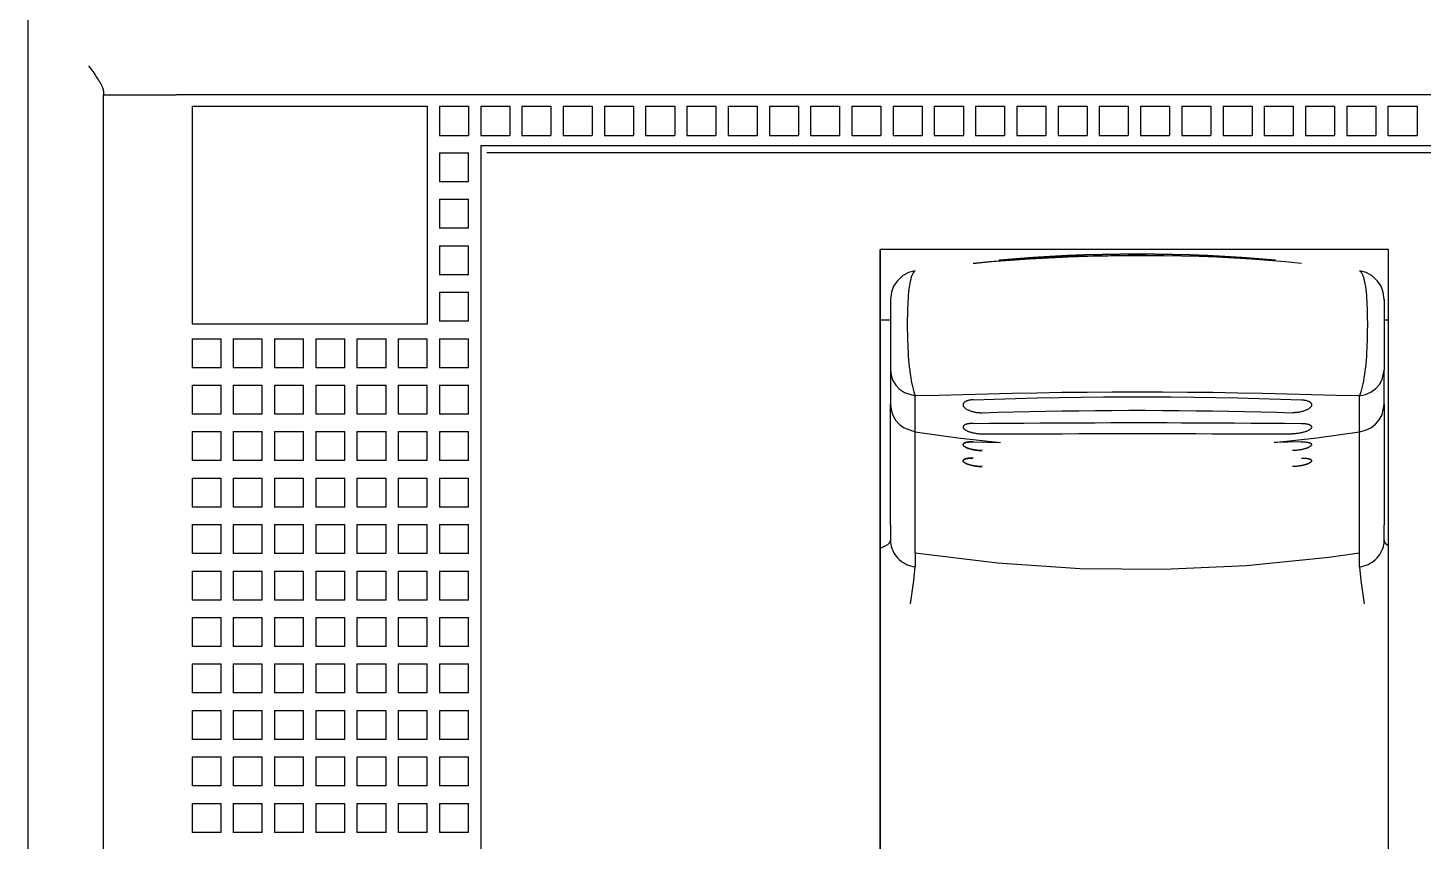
# Model space of a CAD drawing. Header units: metres. Extents: x -364 to 984, y 2601 to 8084.
# Drawn here: x 160.94 to 208.98, y 2655.94 to 2683.94 of the extents above; entities that cross this region are included whole.
import ezdxf

# ---------------------------------------------------------------- set-up
doc = ezdxf.new("R2010")
doc.units = ezdxf.units.M

# ---------------------------------------------------------------- blocks, each defined once
blk = doc.blocks.new('ABB-IN_XT1_3')
for p, q in [((0.000061, 112.800041), (0.000015, 17.200035)), ((2.600021, 36.00003), (2.600036, 81.000023)), ((2.600036, 81.13401), (2.600036, 81.000023)), ((2.600036, 81.000023), (5.100036, 81.000023)), ((71.100036, 80.999992), (5.100036, 81.000023)), ((5.65004, 80.600029), (5.65004, 79.600029)), ((5.65004, 80.600029), (6.65004, 80.600029)), ((6.65004, 80.600029), (7.070038, 80.600029)), ((7.070038, 80.600029), (8.070038, 80.600029)), ((8.070038, 80.600029), (8.490036, 80.600029)), ((8.490036, 80.600029), (9.490036, 80.600029)), ((9.490036, 80.600029), (9.910034, 80.600029)), ((9.910034, 80.600029), (10.910034, 80.600029)), ((10.910034, 80.600029), (11.330047, 80.600029)), ((11.330047, 80.600029), (12.330047, 80.600029)), ((12.330047, 80.600029), (12.750046, 80.600029)), ((12.750046, 80.600029), (13.750046, 80.600029)), ((13.750046, 80.600029), (13.75003, 73.100029)), ((14.170044, 80.600029), (14.170044, 79.600029)), ((14.170044, 80.600029), (15.170044, 80.600029)), ((15.170044, 80.600029), (15.170044, 79.600029)), ((15.590042, 80.600029), (15.590042, 79.600029)), ((15.590042, 80.600029), (16.590042, 80.600029)), ((16.590042, 80.600029), (16.590042, 79.600029)), ((17.01004, 80.600029), (17.01004, 79.600029)), ((17.01004, 80.600029), (18.01004, 80.600029)), ((18.01004, 80.600029), (18.01004, 79.600029)), ((18.430038, 80.600029), (18.430038, 79.600029)), ((18.430038, 80.600029), (19.430038, 80.600029)), ((19.430038, 80.600029), (19.430038, 79.600029)), ((19.850036, 80.600029), (19.850036, 79.600029)), ((19.850036, 80.600029), (20.850036, 80.600029)), ((20.850036, 80.600029), (20.850036, 79.600029)), ((21.270035, 80.600029), (21.270035, 79.600029)), ((21.270035, 80.600029), (22.270035, 80.600029)), ((22.270035, 80.600029), (22.270035, 79.600029)), ((22.690033, 80.600029), (22.690033, 79.600029)), ((22.690033, 80.600029), (23.690033, 80.600029)), ((23.690033, 80.600029), (23.690033, 79.600029)), ((24.110046, 80.600029), (24.110046, 79.600029)), ((24.110046, 80.600029), (25.110046, 80.600029)), ((25.110046, 80.600029), (25.110046, 79.600029)), ((25.530044, 80.600029), (25.530044, 79.600029)), ((25.530044, 80.600029), (26.530044, 80.600029)), ((26.530044, 80.600029), (26.530044, 79.600029)), ((26.950043, 80.600029), (26.950043, 79.600029)), ((26.950043, 80.600029), (27.950043, 80.600029)), ((27.950043, 80.600029), (27.950043, 79.600029)), ((28.370041, 80.600029), (28.370041, 79.600029)), ((28.370041, 80.600029), (29.370041, 80.600013)), ((29.370041, 80.600013), (29.370041, 79.600013)), ((29.790039, 80.600013), (29.790039, 79.600013)), ((29.790039, 80.600013), (30.790039, 80.600013)), ((30.790039, 80.600013), (30.790039, 79.600013)), ((31.210037, 80.600013), (31.210037, 79.600013)), ((31.210037, 80.600013), (32.210037, 80.600013)), ((32.210037, 80.600013), (32.210037, 79.600013)), ((32.630035, 80.600013), (32.630035, 79.600013)), ((32.630035, 80.600013), (33.630035, 80.600013)), ((33.630035, 80.600013), (33.630035, 79.600013)), ((34.050033, 80.600013), (34.050033, 79.600013)), ((34.050033, 80.600013), (35.050033, 80.600013)), ((35.050033, 80.600013), (35.050033, 79.600013)), ((35.470047, 80.600013), (35.470032, 79.600013)), ((35.470047, 80.600013), (36.470047, 80.600013)), ((36.470047, 80.600013), (36.470032, 79.600013)), ((36.890045, 80.600013), (36.890045, 79.600013)), ((36.890045, 80.600013), (37.890045, 80.600013)), ((37.890045, 80.600013), (37.890045, 79.600013)), ((38.310043, 80.600013), (38.310043, 79.600013)), ((38.310043, 80.600013), (39.310043, 80.600013)), ((39.310043, 80.600013), (39.310043, 79.600013)), ((39.730041, 80.600013), (39.730041, 79.600013)), ((39.730041, 80.600013), (40.730041, 80.600013)), ((40.730041, 80.600013), (40.730041, 79.600013)), ((41.15004, 80.600013), (41.15004, 79.600013)), ((41.15004, 80.600013), (42.15004, 80.600013)), ((42.15004, 80.600013), (42.15004, 79.600013)), ((42.570038, 80.600013), (42.570038, 79.600013)), ((42.570038, 80.600013), (43.570038, 80.600013)), ((43.570038, 80.600013), (43.570038, 79.600013)), ((43.990036, 80.600013), (43.990036, 79.600013)), ((43.990036, 80.600013), (44.990036, 80.600013)), ((44.990036, 80.600013), (44.990036, 79.600013)), ((45.410034, 80.600013), (45.410034, 79.600013)), ((45.410034, 80.600013), (46.410034, 80.600013)), ((46.410034, 80.600013), (46.410034, 79.600013)), ((46.830047, 80.600013), (46.830032, 79.600013)), ((46.830047, 80.600013), (47.830047, 80.600013)), ((47.830047, 80.600013), (47.830032, 79.600013)), ((5.65004, 79.600029), (5.65004, 79.000023)), ((14.170044, 79.600029), (15.170044, 79.600029)), ((15.590042, 79.600029), (16.590042, 79.600029)), ((17.01004, 79.600029), (18.01004, 79.600029)), ((18.430038, 79.600029), (19.430038, 79.600029)), ((19.850036, 79.600029), (20.850036, 79.600029)), ((21.270035, 79.600029), (22.270035, 79.600029)), ((22.690033, 79.600029), (23.690033, 79.600029)), ((24.110046, 79.600029), (25.110046, 79.600029)), ((25.530044, 79.600029), (26.530044, 79.600029)), ((26.950043, 79.600029), (27.950043, 79.600029)), ((28.370041, 79.600029), (29.370041, 79.600013)), ((29.790039, 79.600013), (30.790039, 79.600013)), ((31.210037, 79.600013), (32.210037, 79.600013)), ((32.630035, 79.600013), (33.630035, 79.600013)), ((34.050033, 79.600013), (35.050033, 79.600013)), ((35.470032, 79.600013), (36.470032, 79.600013)), ((36.890045, 79.600013), (37.890045, 79.600013)), ((38.310043, 79.600013), (39.310043, 79.600013)), ((39.730041, 79.600013), (40.730041, 79.600013)), ((41.15004, 79.600013), (42.15004, 79.600013)), ((42.570038, 79.600013), (43.570038, 79.600013)), ((43.990036, 79.600013), (44.990036, 79.600013)), ((45.410034, 79.600013), (46.410034, 79.600013)), ((46.830032, 79.600013), (47.830032, 79.600013)), ((5.65004, 79.000023), (5.65004, 78.000023)), ((14.170044, 79.000023), (14.170044, 78.000023)), ((14.170044, 79.000023), (15.170044, 79.000023)), ((15.170044, 78.000023), (15.170044, 79.000023)), ((15.600036, 78.800026), (15.600021, 38.200027)), ((15.600036, 79.250023), (15.600036, 78.800865)), ((15.600036, 79.250023), (60.600036, 79.250007)), ((16.497497, 79.000023), (15.800033, 79.000023)), ((59.702576, 79.000007), (16.497497, 79.000023)), ((41.600036, 79.000023), (34.600036, 79.000023)), ((5.65004, 78.000023), (5.65004, 77.400032)), ((15.170044, 78.000023), (14.170044, 78.000023)), ((5.65004, 77.400032), (5.65004, 76.400032)), ((14.170044, 77.400016), (14.170044, 76.400016)), ((14.170044, 77.400016), (15.170044, 77.400016)), ((15.170044, 76.400016), (15.170044, 77.400016)), ((5.65004, 76.400032), (5.65004, 75.800026)), ((15.170044, 76.400016), (14.170044, 76.400016)), ((5.65004, 75.800026), (5.65004, 74.800026)), ((14.170044, 75.800026), (14.170044, 74.800026)), ((14.170044, 75.800026), (15.170044, 75.800026)), ((15.170044, 74.800026), (15.170044, 75.800026)), ((29.350036, 75.671013), (29.350021, 44.600013)), ((29.350021, 40.000023), (29.350036, 75.671013)), ((46.850036, 75.671013), (29.350036, 75.671013)), ((39.228607, 75.454414), (39.229843, 75.454399)), ((46.850021, 40.000007), (46.850036, 75.671013)), ((5.65004, 74.800026), (5.65004, 74.200035)), ((15.170044, 74.800026), (14.170044, 74.800026)), ((5.65004, 74.200035), (5.65004, 73.200035)), ((14.170044, 74.200035), (14.170044, 73.200035)), ((14.170044, 74.200035), (15.170044, 74.200035)), ((15.170044, 73.200035), (15.170044, 74.200035)), ((29.700043, 73.943519), (29.700043, 71.520988)), ((46.700043, 73.943519), (46.700043, 71.520988)), ((5.65004, 73.200035), (5.65004, 73.100029)), ((13.75003, 73.100029), (5.65004, 73.100029)), ((15.170044, 73.200035), (14.170044, 73.200035)), ((29.350036, 73.250023), (29.700012, 73.250023)), ((46.700012, 73.250007), (46.850036, 73.250007)), ((5.65004, 72.600029), (5.65004, 71.600029)), ((5.65004, 72.600029), (6.65004, 72.600029)), ((6.65004, 71.600029), (6.65004, 72.600029)), ((7.070038, 72.600029), (7.070038, 71.600029)), ((7.070038, 72.600029), (8.070038, 72.600029)), ((8.070038, 71.600029), (8.070038, 72.600029)), ((8.490036, 72.600029), (8.490036, 71.600029)), ((8.490036, 72.600029), (9.490036, 72.600029)), ((9.490036, 71.600029), (9.490036, 72.600029)), ((9.910034, 72.600029), (9.910034, 71.600029)), ((9.910034, 72.600029), (10.910034, 72.600029)), ((10.910034, 71.600029), (10.910034, 72.600029)), ((11.330032, 72.600029), (11.330032, 71.600029)), ((11.330032, 72.600029), (12.330032, 72.600029)), ((12.330032, 71.600029), (12.330032, 72.600029)), ((12.75003, 72.600029), (12.75003, 71.600029)), ((12.75003, 72.600029), (13.75003, 72.600029)), ((13.75003, 71.600029), (13.75003, 72.600029)), ((14.170044, 72.600029), (14.170044, 71.600029)), ((14.170044, 72.600029), (15.170044, 72.600029)), ((15.170044, 71.600029), (15.170044, 72.600029)), ((6.65004, 71.600029), (5.65004, 71.600029)), ((8.070038, 71.600029), (7.070038, 71.600029)), ((9.490036, 71.600029), (8.490036, 71.600029)), ((10.910034, 71.600029), (9.910034, 71.600029)), ((12.330032, 71.600029), (11.330032, 71.600029)), ((13.75003, 71.600029), (12.75003, 71.600029)), ((15.170044, 71.600029), (14.170044, 71.600029)), ((29.700043, 71.521003), (29.700043, 70.341865)), ((46.700043, 70.341865), (46.700043, 71.520988)), ((5.65004, 71.000023), (5.65004, 70.000023)), ((5.65004, 71.000023), (6.65004, 71.000023)), ((6.65004, 70.000023), (6.65004, 71.000023)), ((7.070038, 71.000023), (7.070038, 70.000023)), ((7.070038, 71.000023), (8.070038, 71.000023)), ((8.070038, 70.000023), (8.070038, 71.000023)), ((8.490036, 71.000023), (8.490036, 70.000023)), ((8.490036, 71.000023), (9.490036, 71.000023)), ((9.490036, 70.000023), (9.490036, 71.000023)), ((9.910034, 71.000023), (9.910034, 70.000023)), ((9.910034, 71.000023), (10.910034, 71.000023)), ((10.910034, 70.000023), (10.910034, 71.000023)), ((11.330032, 71.000023), (11.330032, 70.000023)), ((11.330032, 71.000023), (12.330032, 71.000023)), ((12.330032, 70.000023), (12.330032, 71.000023)), ((12.75003, 71.000023), (12.75003, 70.000023)), ((12.75003, 71.000023), (13.75003, 71.000023)), ((13.75003, 70.000023), (13.75003, 71.000023)), ((14.170044, 71.000023), (14.170029, 70.000023)), ((14.170044, 71.000023), (15.170044, 71.000023)), ((15.170029, 70.000023), (15.170044, 71.000023)), ((30.545349, 69.394996), (30.547333, 70.627433)), ((45.854721, 69.394996), (45.852737, 70.627418)), ((29.700027, 66.194618), (29.700043, 70.341865)), ((39.228607, 70.598823), (39.229843, 70.598808)), ((46.700043, 70.341865), (46.700027, 66.194618)), ((6.65004, 70.000023), (5.65004, 70.000023)), ((8.070038, 70.000023), (7.070038, 70.000023)), ((9.490036, 70.000023), (8.490036, 70.000023)), ((10.910034, 70.000023), (9.910034, 70.000023)), ((12.330032, 70.000023), (11.330032, 70.000023)), ((13.75003, 70.000023), (12.75003, 70.000023)), ((15.170029, 70.000023), (14.170029, 70.000023)), ((39.228607, 69.708717), (39.229812, 69.708702)), ((5.65004, 69.400032), (5.65004, 68.400032)), ((5.65004, 69.400032), (6.65004, 69.400032)), ((6.65004, 68.400032), (6.65004, 69.400032)), ((7.070038, 69.400032), (7.070038, 68.400032)), ((7.070038, 69.400032), (8.070038, 69.400032)), ((8.070038, 68.400032), (8.070038, 69.400032)), ((8.490036, 69.400032), (8.490036, 68.400032)), ((8.490036, 69.400032), (9.490036, 69.400032)), ((9.490036, 68.400032), (9.490036, 69.400032)), ((9.910034, 69.400032), (9.910034, 68.400032)), ((9.910034, 69.400032), (10.910034, 69.400032)), ((10.910034, 68.400032), (10.910034, 69.400032)), ((11.330032, 69.400032), (11.330032, 68.400032)), ((11.330032, 69.400032), (12.330032, 69.400032)), ((12.330032, 68.400032), (12.330032, 69.400032)), ((12.75003, 69.400032), (12.75003, 68.400032)), ((12.75003, 69.400032), (13.75003, 69.400032)), ((13.75003, 68.400032), (13.75003, 69.400032)), ((14.170029, 69.400032), (14.170029, 68.400032)), ((14.170029, 69.400032), (15.170029, 69.400032)), ((15.170029, 68.400032), (15.170029, 69.400032)), ((30.546966, 65.228004), (30.545349, 69.394996)), ((45.853088, 65.227989), (45.854721, 69.394996)), ((32.542892, 69.047325), (33.49379, 69.030647)), ((32.542892, 69.047325), (33.49379, 69.030647)), ((43.857178, 69.047325), (42.90628, 69.030647)), ((43.857178, 69.047325), (42.90628, 69.030647)), ((6.65004, 68.400032), (5.65004, 68.400032)), ((8.070038, 68.400032), (7.070038, 68.400032)), ((9.490036, 68.400032), (8.490036, 68.400032)), ((10.910034, 68.400032), (9.910034, 68.400032)), ((12.330032, 68.400032), (11.330032, 68.400032)), ((13.75003, 68.400032), (12.75003, 68.400032)), ((15.170029, 68.400032), (14.170029, 68.400032)), ((5.65004, 67.800026), (5.650024, 66.800026)), ((5.65004, 67.800026), (6.65004, 67.800026)), ((6.65004, 66.800026), (6.65004, 67.800026)), ((7.070038, 67.800026), (7.070038, 66.800026)), ((7.070038, 67.800026), (8.070038, 67.800026)), ((8.070038, 66.800026), (8.070038, 67.800026)), ((8.490036, 67.800026), (8.490036, 66.800026)), ((8.490036, 67.800026), (9.490036, 67.800026)), ((9.490036, 66.800026), (9.490036, 67.800026)), ((9.910034, 67.800026), (9.910034, 66.800026)), ((9.910034, 67.800026), (10.910034, 67.800026)), ((10.910034, 66.800026), (10.910034, 67.800026)), ((11.330032, 67.800026), (11.330032, 66.800026)), ((11.330032, 67.800026), (12.330032, 67.800026)), ((12.330032, 66.800026), (12.330032, 67.800026)), ((12.75003, 67.800026), (12.75003, 66.800026)), ((12.75003, 67.800026), (13.75003, 67.800026)), ((13.75003, 66.800026), (13.75003, 67.800026)), ((14.170029, 67.800026), (14.170029, 66.800026)), ((14.170029, 67.800026), (15.170029, 67.800026)), ((15.170029, 66.800026), (15.170029, 67.800026)), ((6.65004, 66.800026), (5.650024, 66.800026)), ((8.070038, 66.800026), (7.070038, 66.800026)), ((9.490036, 66.800026), (8.490036, 66.800026)), ((10.910034, 66.800026), (9.910034, 66.800026)), ((12.330032, 66.800026), (11.330032, 66.800026)), ((13.75003, 66.800026), (12.75003, 66.800026)), ((15.170029, 66.800026), (14.170029, 66.800026)), ((5.650024, 66.200035), (5.650024, 65.200035)), ((5.650024, 66.200035), (6.65004, 66.200035)), ((6.650024, 65.200035), (6.65004, 66.200035)), ((7.070038, 66.200035), (7.070038, 65.200035)), ((7.070038, 66.200035), (8.070038, 66.200035)), ((8.070038, 65.200035), (8.070038, 66.200035)), ((8.490036, 66.200035), (8.490036, 65.200035)), ((8.490036, 66.200035), (9.490036, 66.200035)), ((9.490036, 65.200035), (9.490036, 66.200035)), ((9.910034, 66.200035), (9.910034, 65.200035)), ((9.910034, 66.200035), (10.910034, 66.200035)), ((10.910034, 65.200035), (10.910034, 66.200035)), ((11.330032, 66.200035), (11.330032, 65.200035)), ((11.330032, 66.200035), (12.330032, 66.200035)), ((12.330032, 65.200035), (12.330032, 66.200035)), ((12.75003, 66.200035), (12.75003, 65.200035)), ((12.75003, 66.200035), (13.75003, 66.200019)), ((13.75003, 65.200019), (13.75003, 66.200019)), ((14.170029, 66.200019), (14.170029, 65.200019)), ((14.170029, 66.200019), (15.170029, 66.200019)), ((15.170029, 65.200019), (15.170029, 66.200019)), ((29.700027, 66.194618), (29.700027, 65.655983)), ((46.700027, 65.655983), (46.700027, 66.194618)), ((6.650024, 65.200035), (5.650024, 65.200035)), ((8.070038, 65.200035), (7.070038, 65.200035)), ((9.490036, 65.200035), (8.490036, 65.200035)), ((10.910034, 65.200035), (9.910034, 65.200035)), ((12.330032, 65.200035), (11.330032, 65.200035)), ((13.75003, 65.200019), (12.75003, 65.200035)), ((15.170029, 65.200019), (14.170029, 65.200019)), ((30.546966, 65.228004), (30.546966, 64.739647)), ((45.853088, 64.739647), (45.853088, 65.227989)), ((5.650024, 64.600029), (5.650024, 63.600029)), ((5.650024, 64.600029), (6.650024, 64.600029)), ((6.650024, 63.600029), (6.650024, 64.600029)), ((7.070038, 64.600029), (7.070038, 63.600029)), ((7.070038, 64.600029), (8.070038, 64.600029)), ((8.070038, 63.600029), (8.070038, 64.600029)), ((8.490036, 64.600029), (8.490036, 63.600029)), ((8.490036, 64.600029), (9.490036, 64.600029)), ((9.490036, 63.600029), (9.490036, 64.600029)), ((9.910034, 64.600029), (9.910034, 63.600029)), ((9.910034, 64.600029), (10.910034, 64.600029)), ((10.910034, 63.600029), (10.910034, 64.600029)), ((11.330032, 64.600029), (11.330032, 63.600029)), ((11.330032, 64.600029), (12.330032, 64.600029)), ((12.330032, 63.600029), (12.330032, 64.600029)), ((12.75003, 64.600029), (12.75003, 63.600029)), ((12.75003, 64.600029), (13.75003, 64.600029)), ((13.75003, 63.600029), (13.75003, 64.600029)), ((14.170029, 64.600029), (14.170029, 63.600029)), ((14.170029, 64.600029), (15.170029, 64.600029)), ((15.170029, 63.600029), (15.170029, 64.600029)), ((6.650024, 63.600029), (5.650024, 63.600029)), ((8.070038, 63.600029), (7.070038, 63.600029)), ((9.490036, 63.600029), (8.490036, 63.600029)), ((10.910034, 63.600029), (9.910034, 63.600029)), ((12.330032, 63.600029), (11.330032, 63.600029)), ((13.75003, 63.600029), (12.75003, 63.600029)), ((15.170029, 63.600029), (14.170029, 63.600029)), ((5.650024, 63.000023), (5.650024, 62.000023)), ((5.650024, 63.000023), (6.650024, 63.000023)), ((6.650024, 62.000023), (6.650024, 63.000023)), ((7.070038, 63.000023), (7.070038, 62.000023)), ((7.070038, 63.000023), (8.070038, 63.000023)), ((8.070038, 62.000023), (8.070038, 63.000023)), ((8.490036, 63.000023), (8.490036, 62.000023)), ((8.490036, 63.000023), (9.490036, 63.000023)), ((9.490036, 62.000023), (9.490036, 63.000023)), ((9.910034, 63.000023), (9.910034, 62.000023)), ((9.910034, 63.000023), (10.910034, 63.000023)), ((10.910034, 62.000023), (10.910034, 63.000023)), ((11.330032, 63.000023), (11.330032, 62.000023)), ((11.330032, 63.000023), (12.330032, 63.000023)), ((12.330032, 62.000023), (12.330032, 63.000023)), ((12.75003, 63.000023), (12.75003, 62.000023)), ((12.75003, 63.000023), (13.75003, 63.000023)), ((13.75003, 62.000023), (13.75003, 63.000023)), ((14.170029, 63.000023), (14.170029, 62.000023)), ((14.170029, 63.000023), (15.170029, 63.000023)), ((15.170029, 62.000023), (15.170029, 63.000023)), ((6.650024, 62.000023), (5.650024, 62.000023)), ((8.070038, 62.000023), (7.070038, 62.000023)), ((9.490036, 62.000023), (8.490036, 62.000023)), ((10.910034, 62.000023), (9.910034, 62.000023)), ((12.330032, 62.000023), (11.330032, 62.000023)), ((13.75003, 62.000023), (12.75003, 62.000023)), ((15.170029, 62.000023), (14.170029, 62.000023)), ((5.650024, 61.400032), (5.650024, 60.400032)), ((5.650024, 61.400032), (6.650024, 61.400032)), ((6.650024, 60.400032), (6.650024, 61.400032)), ((7.070038, 61.400032), (7.070038, 60.400032)), ((7.070038, 61.400032), (8.070038, 61.400032)), ((8.070038, 60.400032), (8.070038, 61.400032)), ((8.490036, 61.400032), (8.490036, 60.400032)), ((8.490036, 61.400032), (9.490036, 61.400032)), ((9.490036, 60.400032), (9.490036, 61.400032)), ((9.910034, 61.400032), (9.910034, 60.400032)), ((9.910034, 61.400032), (10.910034, 61.400032)), ((10.910034, 60.400032), (10.910034, 61.400032)), ((11.330032, 61.400032), (11.330032, 60.400032)), ((11.330032, 61.400032), (12.330032, 61.400032)), ((12.330032, 60.400032), (12.330032, 61.400032)), ((12.75003, 61.400032), (12.75003, 60.400032)), ((12.75003, 61.400032), (13.75003, 61.400032)), ((13.75003, 60.400032), (13.75003, 61.400032)), ((14.170029, 61.400032), (14.170029, 60.400032)), ((14.170029, 61.400032), (15.170029, 61.400032)), ((15.170029, 60.400032), (15.170029, 61.400032)), ((6.650024, 60.400032), (5.650024, 60.400032)), ((8.070038, 60.400032), (7.070038, 60.400032)), ((9.490036, 60.400032), (8.490036, 60.400032)), ((10.910034, 60.400032), (9.910034, 60.400032)), ((12.330032, 60.400032), (11.330032, 60.400032)), ((13.75003, 60.400032), (12.75003, 60.400032)), ((15.170029, 60.400032), (14.170029, 60.400032)), ((5.650024, 59.800026), (5.650024, 58.800026)), ((5.650024, 59.800026), (6.650024, 59.800026)), ((6.650024, 58.800026), (6.650024, 59.800026)), ((7.070038, 59.800026), (7.070038, 58.800026)), ((7.070038, 59.800026), (8.070038, 59.800026)), ((8.070038, 58.800026), (8.070038, 59.800026)), ((8.490036, 59.800026), (8.490036, 58.800026)), ((8.490036, 59.800026), (9.490036, 59.800026)), ((9.490036, 58.800026), (9.490036, 59.800026)), ((9.910034, 59.800026), (9.910034, 58.800026)), ((9.910034, 59.800026), (10.910034, 59.800026)), ((10.910034, 58.800026), (10.910034, 59.800026)), ((11.330032, 59.800026), (11.330032, 58.800026)), ((11.330032, 59.800026), (12.330032, 59.800026)), ((12.330032, 58.800026), (12.330032, 59.800026)), ((12.75003, 59.800026), (12.75003, 58.800026)), ((12.75003, 59.800026), (13.75003, 59.800026)), ((13.75003, 58.800026), (13.75003, 59.800026)), ((14.170029, 59.800026), (14.170029, 58.800026)), ((14.170029, 59.800026), (15.170029, 59.800026)), ((15.170029, 58.800026), (15.170029, 59.800026)), ((6.650024, 58.800026), (5.650024, 58.800026)), ((8.070038, 58.800026), (7.070038, 58.800026)), ((9.490036, 58.800026), (8.490036, 58.800026)), ((10.910034, 58.800026), (9.910034, 58.800026)), ((12.330032, 58.800026), (11.330032, 58.800026)), ((13.75003, 58.800026), (12.75003, 58.800026)), ((15.170029, 58.800026), (14.170029, 58.800026)), ((5.650024, 58.200035), (5.650024, 57.200035)), ((5.650024, 58.200035), (6.650024, 58.200035)), ((6.650024, 57.200035), (6.650024, 58.200035)), ((7.070038, 58.200035), (7.070022, 57.200035)), ((7.070038, 58.200035), (8.070038, 58.200035)), ((8.070022, 57.200035), (8.070038, 58.200035)), ((8.490036, 58.200035), (8.490021, 57.200035)), ((8.490036, 58.200035), (9.490036, 58.200035)), ((9.490021, 57.200035), (9.490036, 58.200035)), ((9.910034, 58.200035), (9.910034, 57.200035)), ((9.910034, 58.200035), (10.910034, 58.200035)), ((10.910034, 57.200035), (10.910034, 58.200035)), ((11.330032, 58.200035), (11.330032, 57.200035)), ((11.330032, 58.200035), (12.330032, 58.200035)), ((12.330032, 57.200035), (12.330032, 58.200035)), ((12.75003, 58.200035), (12.75003, 57.200035)), ((12.75003, 58.200035), (13.75003, 58.200019)), ((13.75003, 57.200019), (13.75003, 58.200019)), ((14.170029, 58.200019), (14.170029, 57.200019)), ((14.170029, 58.200019), (15.170029, 58.200019)), ((15.170029, 57.200019), (15.170029, 58.200019)), ((6.650024, 57.200035), (5.650024, 57.200035)), ((8.070022, 57.200035), (7.070022, 57.200035)), ((9.490021, 57.200035), (8.490021, 57.200035)), ((10.910034, 57.200035), (9.910034, 57.200035)), ((12.330032, 57.200035), (11.330032, 57.200035)), ((13.75003, 57.200019), (12.75003, 57.200035)), ((15.170029, 57.200019), (14.170029, 57.200019)), ((5.650024, 56.600029), (5.650024, 55.600029)), ((5.650024, 56.600029), (6.650024, 56.600029)), ((6.650024, 55.600029), (6.650024, 56.600029)), ((7.070022, 56.600029), (7.070022, 55.600029)), ((7.070022, 56.600029), (8.070022, 56.600029)), ((8.070022, 55.600029), (8.070022, 56.600029)), ((8.490021, 56.600029), (8.490021, 55.600029)), ((8.490021, 56.600029), (9.490021, 56.600029)), ((9.490021, 55.600029), (9.490021, 56.600029)), ((9.910034, 56.600029), (9.910034, 55.600029)), ((9.910034, 56.600029), (10.910034, 56.600029)), ((10.910034, 55.600029), (10.910034, 56.600029)), ((11.330032, 56.600029), (11.330032, 55.600029)), ((11.330032, 56.600029), (12.330032, 56.600029)), ((12.330032, 55.600029), (12.330032, 56.600029)), ((12.75003, 56.600029), (12.75003, 55.600029)), ((12.75003, 56.600029), (13.75003, 56.600029)), ((13.75003, 55.600029), (13.75003, 56.600029)), ((14.170029, 56.600029), (14.170029, 55.600029)), ((14.170029, 56.600029), (15.170029, 56.600029)), ((15.170029, 55.600029), (15.170029, 56.600029)), ((6.650024, 55.600029), (5.650024, 55.600029)), ((8.070022, 55.600029), (7.070022, 55.600029)), ((9.490021, 55.600029), (8.490021, 55.600029)), ((10.910034, 55.600029), (9.910034, 55.600029)), ((12.330032, 55.600029), (11.330032, 55.600029)), ((13.75003, 55.600029), (12.75003, 55.600029)), ((15.170029, 55.600029), (14.170029, 55.600029))]:
    blk.add_line(p, q)
for points in [[(2.600036, 81.13401), (2.597259, 81.166587), (2.589355, 81.20214), (2.576935, 81.240287), (2.560638, 81.280601), (2.541, 81.322715), (2.518555, 81.36634), (2.493683, 81.411247), (2.466766, 81.457237), (2.438095, 81.504173), (2.407928, 81.551872), (2.376526, 81.600227), (2.344055, 81.649131), (2.310715, 81.698478), (2.276642, 81.748222), (2.241989, 81.79824), (2.206879, 81.848487), (2.171448, 81.898918), (2.135803, 81.949455), (2.100036, 82.000023)], [(43.857178, 75.191444), (43.287811, 75.246116), (42.710068, 75.294502), (42.12474, 75.336662), (41.532699, 75.372657), (40.934875, 75.402549), (40.332214, 75.426414), (39.725754, 75.444267), (39.116546, 75.456154), (38.505691, 75.462089), (37.894317, 75.462089), (37.283508, 75.456154), (36.674377, 75.444267), (36.067947, 75.426414), (35.465301, 75.402565), (34.867447, 75.372673), (34.275375, 75.336662), (33.690018, 75.294502), (33.112259, 75.246116), (32.542892, 75.191444)], [(32.542892, 75.191444), (33.180221, 75.252174), (33.827926, 75.305046), (34.484848, 75.350151), (35.149765, 75.387565), (35.82135, 75.417411), (36.49823, 75.43972), (37.17894, 75.454536), (37.861938, 75.461921), (38.545685, 75.461876), (39.228607, 75.454414)], [(42.958679, 75.299537), (42.383926, 75.350608), (41.801361, 75.394767), (41.21196, 75.432075), (40.61673, 75.462532), (40.016754, 75.486198), (39.413177, 75.503074), (38.80719, 75.513206), (38.200012, 75.516563), (37.59285, 75.513206), (36.986923, 75.503074), (36.383392, 75.486198), (35.783447, 75.462547), (35.188187, 75.432075), (34.598755, 75.394783), (34.016159, 75.350608), (33.441391, 75.299537)], [(33.441406, 75.299537), (34.016144, 75.350608), (34.598709, 75.394783), (35.18811, 75.432075), (35.78334, 75.462532), (36.383316, 75.486198), (36.986877, 75.503074), (37.59288, 75.513206), (38.200058, 75.516563), (38.80722, 75.513206), (39.413162, 75.503074), (40.016678, 75.486198), (40.616638, 75.462532), (41.211883, 75.432075), (41.80133, 75.394767), (42.383911, 75.350608), (42.958679, 75.299537)], [(30.546921, 74.937217), (30.320083, 74.873588), (30.114059, 74.75933), (29.932693, 74.583198), (29.80954, 74.403999), (29.736496, 74.198372), (29.700043, 73.943519)], [(30.547317, 74.931541), (30.525482, 74.920112), (30.503006, 74.898704), (30.480316, 74.867271), (30.45784, 74.82595), (30.436035, 74.775108), (30.415298, 74.715232), (30.395904, 74.646919), (30.378067, 74.570884), (30.361938, 74.487846), (30.347519, 74.398521), (30.334778, 74.303611), (30.323669, 74.203758), (30.314072, 74.099601), (30.305893, 73.99163), (30.298996, 73.880272), (30.293289, 73.765953), (30.288666, 73.649025), (30.28508, 73.529808), (30.282425, 73.408546), (30.280701, 73.285484), (30.279831, 73.160865), (30.279831, 73.034858), (30.280701, 72.907692), (30.282425, 72.779533), (30.28508, 72.650596), (30.288666, 72.521095), (30.293289, 72.391227), (30.298996, 72.261253), (30.305893, 72.131446), (30.314087, 72.002174), (30.323669, 71.873832), (30.334778, 71.746849), (30.347519, 71.621727), (30.361938, 71.499107), (30.378067, 71.379692), (30.395904, 71.264198), (30.415298, 71.153404), (30.43605, 71.048088), (30.45784, 70.949012), (30.480316, 70.856865), (30.503006, 70.772285), (30.525482, 70.695701), (30.547317, 70.627418)], [(45.852753, 74.931541), (45.874664, 74.920051), (45.897171, 74.898582), (45.919845, 74.867134), (45.942245, 74.825904), (45.963974, 74.775261), (45.98465, 74.71566), (46.003967, 74.647728), (46.021728, 74.57212), (46.037842, 74.489509), (46.052261, 74.400596), (46.065002, 74.306022), (46.076126, 74.206413), (46.085754, 74.102409), (46.093994, 73.994453), (46.100921, 73.883003), (46.106674, 73.768486), (46.111328, 73.651268), (46.11496, 73.531654), (46.117615, 73.409919), (46.119369, 73.286338), (46.120239, 73.161155), (46.120239, 73.034568), (46.119369, 72.906791), (46.117615, 72.778068), (46.114944, 72.648613), (46.111328, 72.518623), (46.106674, 72.388359), (46.100921, 72.258079), (46.093994, 72.128105), (46.085754, 71.998771), (46.076126, 71.870506), (46.064987, 71.743721), (46.052246, 71.618934), (46.037842, 71.496757), (46.021728, 71.377845), (46.003952, 71.262901), (45.984634, 71.152626), (45.963974, 71.047783), (45.942245, 70.949073), (45.91983, 70.857154), (45.897156, 70.772636), (45.874664, 70.695945), (45.852753, 70.627418)], [(46.700043, 73.943519), (46.663574, 74.198356), (46.59053, 74.403984), (46.467377, 74.583183), (46.286011, 74.75933), (46.079986, 74.873588), (45.853165, 74.937217)], [(29.700043, 71.521003), (29.720459, 71.339195), (29.781067, 71.164451), (29.880051, 71.003456), (30.014328, 70.862861), (30.17926, 70.749107), (30.547333, 70.627433)], [(45.852737, 70.627418), (46.057297, 70.67649), (46.245041, 70.762901), (46.407471, 70.88195), (46.537903, 71.027427), (46.631668, 71.192421), (46.700043, 71.520988)], [(38.200073, 70.76107), (37.333084, 70.758766), (36.467453, 70.751945), (35.604431, 70.740928), (34.745224, 70.726219), (33.890991, 70.708519), (33.042953, 70.688682), (32.202225, 70.667778), (31.36998, 70.646934), (30.547317, 70.627433)], [(45.852753, 70.627418), (45.030228, 70.646919), (44.198135, 70.667762), (43.357529, 70.688682), (42.509552, 70.708503), (41.655304, 70.726204), (40.79599, 70.740928), (39.932815, 70.751945), (39.067062, 70.758766), (38.200073, 70.76107)], [(29.700043, 70.341865), (29.720413, 70.149406), (29.780762, 69.964637), (29.878891, 69.794883), (30.0112, 69.647102), (30.172653, 69.52758), (30.545349, 69.394996)], [(32.542892, 70.494758), (32.511291, 70.493126), (32.48085, 70.490486), (32.451721, 70.486915), (32.424133, 70.48249), (32.398147, 70.477272), (32.373749, 70.471305), (32.350952, 70.464653), (32.329803, 70.457389), (32.310272, 70.449531), (32.292389, 70.441154), (32.276138, 70.432319), (32.261505, 70.423042), (32.248474, 70.413368), (32.23703, 70.403358), (32.227157, 70.393028), (32.218841, 70.382408), (32.212051, 70.371513), (32.206787, 70.360405), (32.203033, 70.349067), (32.20079, 70.337547), (32.200027, 70.325859)], [(32.542892, 70.494758), (32.511291, 70.493126), (32.480835, 70.490486), (32.451721, 70.486915), (32.424118, 70.48249), (32.398132, 70.477272), (32.373733, 70.471305), (32.350937, 70.464653), (32.329788, 70.457374), (32.310257, 70.449531), (32.292374, 70.441154), (32.276123, 70.432304), (32.26149, 70.423027), (32.248459, 70.413368), (32.237015, 70.403343), (32.227157, 70.393013), (32.218826, 70.382393), (32.212051, 70.371513), (32.206787, 70.360389), (32.203033, 70.349052), (32.200775, 70.337532), (32.200027, 70.325843)], [(32.200027, 70.325859), (32.200714, 70.314567), (32.202759, 70.303184), (32.206161, 70.291694), (32.210922, 70.280143), (32.217071, 70.268547), (32.224579, 70.256904), (32.233459, 70.245262), (32.243744, 70.233635), (32.255401, 70.222053), (32.268478, 70.210518), (32.282959, 70.199073), (32.298859, 70.187736), (32.316177, 70.176536), (32.334961, 70.165504), (32.355163, 70.154686), (32.376831, 70.144111), (32.399902, 70.133827), (32.424362, 70.123893), (32.450195, 70.114341), (32.47731, 70.105247), (32.505676, 70.096672), (32.535187, 70.088646), (32.565796, 70.08126), (32.597259, 70.074577), (32.629394, 70.068657), (32.662124, 70.063545), (32.695175, 70.059288), (32.728241, 70.055961), (32.761215, 70.05355), (32.793899, 70.052086), (32.825989, 70.051536), (32.857178, 70.051933)], [(32.200027, 70.325843), (32.200714, 70.314552), (32.202759, 70.303169), (32.206161, 70.291679), (32.210937, 70.280128), (32.217071, 70.268516), (32.224579, 70.256889), (32.233475, 70.245247), (32.243744, 70.233619), (32.255417, 70.222038), (32.268494, 70.210502), (32.282974, 70.199058), (32.298874, 70.187721), (32.316192, 70.176521), (32.334976, 70.165504), (32.355179, 70.154686), (32.376831, 70.144096), (32.399917, 70.133827), (32.424377, 70.123878), (32.45021, 70.114341), (32.477325, 70.105247), (32.505691, 70.096656), (32.535202, 70.088646), (32.565811, 70.08126), (32.597259, 70.074562), (32.62941, 70.068657), (32.66214, 70.063545), (32.695175, 70.059288), (32.728241, 70.055961), (32.761215, 70.05355), (32.793915, 70.05207), (32.825989, 70.051536), (32.857178, 70.051933)], [(32.542892, 70.494758), (33.265533, 70.519096), (34.001297, 70.541237), (34.748474, 70.56063), (35.505234, 70.576774), (36.269638, 70.589271), (37.039581, 70.597786), (37.812881, 70.602104), (38.58725, 70.602104), (39.360473, 70.597786), (40.130356, 70.589271), (40.894729, 70.576774), (41.651535, 70.56063), (42.398758, 70.541237), (43.134537, 70.519096), (43.857178, 70.494758)], [(44.200043, 70.325859), (44.199356, 70.314567), (44.197311, 70.303169), (44.193909, 70.291694), (44.189148, 70.280143), (44.182999, 70.268531), (44.175491, 70.256904), (44.166611, 70.245262), (44.156326, 70.233635), (44.144668, 70.222038), (44.131592, 70.210502), (44.117111, 70.199058), (44.101211, 70.187721), (44.083893, 70.176536), (44.065109, 70.165504), (44.044906, 70.154686), (44.023239, 70.144111), (44.000168, 70.133827), (43.975708, 70.123878), (43.949875, 70.114341), (43.92276, 70.105247), (43.894394, 70.096656), (43.864883, 70.088646), (43.834274, 70.08126), (43.802811, 70.074562), (43.770676, 70.068641), (43.737945, 70.06353), (43.704895, 70.059288), (43.671829, 70.055961), (43.638855, 70.05355), (43.606171, 70.05207), (43.574081, 70.051536), (43.542892, 70.051933)], [(44.200043, 70.325843), (44.199356, 70.314552), (44.197311, 70.303154), (44.193909, 70.291679), (44.189133, 70.280128), (44.182999, 70.268516), (44.175491, 70.256889), (44.166595, 70.245247), (44.156326, 70.233619), (44.144653, 70.222023), (44.131576, 70.210502), (44.117096, 70.199058), (44.101196, 70.187721), (44.083877, 70.176521), (44.065094, 70.165489), (44.044891, 70.15467), (44.023239, 70.144096), (44.000152, 70.133812), (43.975693, 70.123878), (43.949859, 70.114326), (43.922745, 70.105247), (43.894379, 70.096656), (43.864868, 70.088646), (43.834259, 70.081245), (43.802811, 70.074562), (43.77066, 70.068641), (43.73793, 70.06353), (43.704895, 70.059288), (43.671829, 70.055961), (43.638855, 70.05355), (43.606155, 70.05207), (43.574081, 70.051536), (43.542892, 70.051933)], [(43.857178, 70.494758), (43.888779, 70.49311), (43.91922, 70.490486), (43.948334, 70.486915), (43.975937, 70.48249), (44.001922, 70.477272), (44.026321, 70.471305), (44.049118, 70.464653), (44.070282, 70.457374), (44.089798, 70.449531), (44.107681, 70.441154), (44.123932, 70.432304), (44.138565, 70.423027), (44.151596, 70.413368), (44.16304, 70.403358), (44.172912, 70.393028), (44.181228, 70.382393), (44.188019, 70.371513), (44.193283, 70.360389), (44.197037, 70.349052), (44.19928, 70.337547), (44.200043, 70.325859)], [(43.857178, 70.494758), (43.888779, 70.49311), (43.919235, 70.490486), (43.948349, 70.486915), (43.975952, 70.48249), (44.001938, 70.477256), (44.026337, 70.471305), (44.049133, 70.464653), (44.070282, 70.457374), (44.089813, 70.449516), (44.107696, 70.441154), (44.123947, 70.432304), (44.13858, 70.423027), (44.151611, 70.413353), (44.163055, 70.403343), (44.172912, 70.393013), (44.181244, 70.382377), (44.188019, 70.371498), (44.193283, 70.360374), (44.197037, 70.349052), (44.199295, 70.337516), (44.200043, 70.325843)], [(45.854706, 69.394996), (46.05368, 69.445396), (46.237335, 69.533546), (46.397842, 69.655372), (46.528656, 69.805351), (46.624695, 69.976905), (46.700043, 70.341865)], [(32.542892, 69.682884), (32.511551, 69.682273), (32.481384, 69.680885), (32.452545, 69.678733), (32.425125, 69.675865), (32.399185, 69.67234), (32.374801, 69.668174), (32.352005, 69.663444), (32.330795, 69.658165), (32.311203, 69.652397), (32.293243, 69.646171), (32.276886, 69.639534), (32.262146, 69.632515), (32.249008, 69.625129), (32.237472, 69.617439), (32.227493, 69.609459), (32.219086, 69.601188), (32.212219, 69.592689), (32.206879, 69.583961), (32.203079, 69.575019), (32.20079, 69.56591), (32.200027, 69.556617)], [(32.542892, 69.682884), (32.511551, 69.682273), (32.481384, 69.680885), (32.45253, 69.678733), (32.42511, 69.675865), (32.39917, 69.67234), (32.374786, 69.668174), (32.35199, 69.663444), (32.33078, 69.658165), (32.311188, 69.652397), (32.293213, 69.646171), (32.276871, 69.639534), (32.262131, 69.632499), (32.248993, 69.625129), (32.237457, 69.617424), (32.227478, 69.609443), (32.21907, 69.601188), (32.212204, 69.592674), (32.206879, 69.583946), (32.203064, 69.575004), (32.20079, 69.565879), (32.200027, 69.556602)], [(32.542892, 69.682884), (33.121475, 69.686607), (33.708832, 69.690635), (34.304092, 69.694709), (34.906341, 69.698616), (35.514557, 69.702171), (36.127746, 69.705192), (36.744797, 69.707542), (37.364593, 69.709114), (37.985931, 69.709861), (38.607666, 69.709709), (39.228607, 69.708717)], [(32.542892, 69.682884), (33.111923, 69.686546), (33.689468, 69.690498), (34.274673, 69.694511), (34.866684, 69.698372), (35.464554, 69.701896), (36.067291, 69.704918), (36.673889, 69.707313), (37.283264, 69.708961), (37.894287, 69.7098), (38.505844, 69.7098), (39.116821, 69.708946), (39.726135, 69.707298), (40.332687, 69.704918), (40.935425, 69.701896), (41.533325, 69.698372), (42.125366, 69.694511), (42.710602, 69.690498), (43.288147, 69.686546), (43.857178, 69.682884)], [(32.857178, 70.051933), (33.394852, 70.066322), (33.940491, 70.079826), (34.493271, 70.092231), (35.052429, 70.103294), (35.61705, 70.112831), (36.186233, 70.120689), (36.759018, 70.126701), (37.334396, 70.13076), (37.911346, 70.13282), (38.488769, 70.13282), (39.065674, 70.13076), (39.640991, 70.126701), (40.213745, 70.120689), (40.782928, 70.112831), (41.34758, 70.103294), (41.906753, 70.092231), (42.459579, 70.079826), (43.005203, 70.066307), (43.542892, 70.051933)], [(32.857178, 70.051933), (33.394852, 70.066322), (33.940491, 70.079826), (34.493286, 70.092231), (35.052429, 70.103294), (35.61705, 70.112846), (36.186233, 70.120689), (36.759033, 70.126701), (37.334411, 70.13076), (37.911346, 70.13282), (38.488785, 70.13282), (39.065674, 70.13076), (39.640991, 70.126701), (40.213745, 70.120689), (40.782928, 70.112831), (41.34758, 70.103294), (41.906753, 70.092231), (42.459579, 70.079826), (43.005203, 70.066307), (43.542892, 70.051933)], [(43.857178, 69.682884), (43.888519, 69.682273), (43.918686, 69.680885), (43.947525, 69.678733), (43.974945, 69.675865), (44.000885, 69.672325), (44.025268, 69.668174), (44.048065, 69.663444), (44.069275, 69.658165), (44.088867, 69.652397), (44.106827, 69.646171), (44.123184, 69.639534), (44.137924, 69.632499), (44.151062, 69.625129), (44.162598, 69.617439), (44.172577, 69.609443), (44.180984, 69.601188), (44.187851, 69.592689), (44.193191, 69.583961), (44.196991, 69.575019), (44.19928, 69.565895), (44.200043, 69.556617)], [(43.857178, 69.682884), (43.888519, 69.682273), (43.918686, 69.680885), (43.94754, 69.678733), (43.97496, 69.675865), (44.000885, 69.672325), (44.025284, 69.668174), (44.04808, 69.663429), (44.06929, 69.658165), (44.088882, 69.652397), (44.106857, 69.646171), (44.123199, 69.639518), (44.137939, 69.632499), (44.151077, 69.625114), (44.162613, 69.617424), (44.172592, 69.609428), (44.181, 69.601173), (44.187866, 69.592674), (44.193191, 69.583946), (44.197006, 69.575004), (44.19928, 69.565879), (44.200043, 69.556587)], [(30.545349, 69.394996), (32.016769, 69.191108), (33.49379, 69.030647)], [(32.200027, 69.556617), (32.200714, 69.54763), (32.202789, 69.53852), (32.206238, 69.529304), (32.211059, 69.520012), (32.21727, 69.510643), (32.224884, 69.501228), (32.233887, 69.491783), (32.244278, 69.482307), (32.256088, 69.472847), (32.269317, 69.463401), (32.283966, 69.454002), (32.300049, 69.444664), (32.317551, 69.435417), (32.336517, 69.426262), (32.356903, 69.417259), (32.378738, 69.408439), (32.401977, 69.399818), (32.426575, 69.391441), (32.452515, 69.383369), (32.479721, 69.375633), (32.508118, 69.368278), (32.537628, 69.361351), (32.568176, 69.354911), (32.599518, 69.349006), (32.6315, 69.343681), (32.664001, 69.338997), (32.696777, 69.334968), (32.729553, 69.331642), (32.762207, 69.329048), (32.794556, 69.327186), (32.826294, 69.326042), (32.857178, 69.32566)], [(32.200027, 69.556602), (32.200729, 69.547599), (32.202789, 69.53849), (32.206238, 69.529289), (32.211075, 69.519996), (32.217285, 69.510627), (32.224899, 69.501213), (32.233902, 69.491768), (32.244308, 69.482292), (32.256119, 69.472831), (32.269333, 69.463386), (32.283981, 69.453987), (32.300064, 69.444648), (32.317581, 69.435402), (32.336532, 69.426262), (32.356933, 69.417259), (32.378754, 69.408424), (32.401993, 69.399803), (32.426605, 69.391441), (32.452545, 69.383354), (32.479751, 69.375633), (32.508148, 69.368278), (32.537659, 69.361351), (32.568191, 69.354911), (32.599533, 69.348991), (32.631515, 69.343681), (32.664017, 69.338981), (32.696792, 69.334968), (32.729553, 69.331642), (32.762207, 69.329048), (32.794556, 69.327171), (32.826294, 69.326042), (32.857178, 69.32566)], [(32.857178, 69.32566), (33.394455, 69.325431), (33.939819, 69.325828), (34.492477, 69.326622), (35.051575, 69.327659), (35.616241, 69.328788), (36.185531, 69.329857), (36.758484, 69.330757), (37.334061, 69.331413), (37.911224, 69.331749), (38.488891, 69.331749), (39.066009, 69.331398), (39.64154, 69.330757), (40.214447, 69.329857), (40.783737, 69.328788), (41.348434, 69.327659), (41.907562, 69.326622), (42.460235, 69.325813), (43.0056, 69.325431), (43.542892, 69.325645)], [(32.857178, 69.32566), (33.394455, 69.325431), (33.939819, 69.325828), (34.492477, 69.326622), (35.051575, 69.327659), (35.616241, 69.328788), (36.185547, 69.329857), (36.758499, 69.330757), (37.334076, 69.331413), (37.911224, 69.331749), (38.488891, 69.331749), (39.066009, 69.331398), (39.641525, 69.330757), (40.214447, 69.329857), (40.783737, 69.328788), (41.348434, 69.327659), (41.907562, 69.326622), (42.460235, 69.325813), (43.0056, 69.325431), (43.542892, 69.325645)], [(42.90628, 69.030647), (44.383301, 69.191093), (45.854721, 69.394996)], [(44.200043, 69.556617), (44.199356, 69.547615), (44.197281, 69.538505), (44.193832, 69.529304), (44.18901, 69.520012), (44.1828, 69.510643), (44.175186, 69.501228), (44.166183, 69.491768), (44.155792, 69.482307), (44.143982, 69.472847), (44.130752, 69.463401), (44.116104, 69.454002), (44.100021, 69.444664), (44.082519, 69.435402), (44.063553, 69.426262), (44.043152, 69.417259), (44.021332, 69.408424), (43.998093, 69.399803), (43.973495, 69.391441), (43.947555, 69.383369), (43.920349, 69.375633), (43.891952, 69.368278), (43.862427, 69.361351), (43.831894, 69.354896), (43.800552, 69.348991), (43.76857, 69.343681), (43.736069, 69.338981), (43.703293, 69.334968), (43.670517, 69.331642), (43.637863, 69.329048), (43.605514, 69.327171), (43.573776, 69.326042), (43.542892, 69.325645)], [(44.200043, 69.556587), (44.199341, 69.547599), (44.197281, 69.53849), (44.193832, 69.529274), (44.188995, 69.519981), (44.182785, 69.510612), (44.175171, 69.501213), (44.166168, 69.491752), (44.155762, 69.482292), (44.143951, 69.472831), (44.130737, 69.463386), (44.116089, 69.453987), (44.100006, 69.444648), (44.082489, 69.435386), (44.063537, 69.426246), (44.043136, 69.417244), (44.021301, 69.408424), (43.998077, 69.399803), (43.973465, 69.391426), (43.947525, 69.383354), (43.920318, 69.375618), (43.891922, 69.368263), (43.862411, 69.361351), (43.831879, 69.354896), (43.800537, 69.348991), (43.768555, 69.343681), (43.736053, 69.338981), (43.703277, 69.334953), (43.670517, 69.331642), (43.637863, 69.329048), (43.605514, 69.327171), (43.573776, 69.326042), (43.542892, 69.325645)], [(32.542892, 69.047325), (32.51944, 69.047584), (32.496429, 69.047477), (32.473907, 69.046989), (32.451935, 69.046135), (32.430572, 69.044914), (32.409881, 69.043327), (32.389892, 69.041374), (32.370666, 69.03907), (32.352264, 69.036399), (32.334732, 69.033378), (32.3181, 69.030006), (32.302414, 69.026313), (32.287735, 69.022285), (32.274078, 69.017936), (32.26149, 69.013282), (32.250015, 69.008323), (32.239654, 69.00309), (32.230453, 68.997581), (32.222442, 68.991813), (32.215622, 68.985801), (32.210022, 68.97956), (32.205658, 68.973106), (32.20253, 68.966453), (32.200653, 68.959633), (32.200027, 68.952644)], [(32.200027, 68.952644), (32.200592, 68.945854), (32.202286, 68.938972), (32.205109, 68.931984), (32.20903, 68.924919), (32.214065, 68.917778), (32.220184, 68.910591), (32.227386, 68.903373), (32.235626, 68.896141), (32.244919, 68.888908), (32.255218, 68.881691), (32.26651, 68.874519), (32.278763, 68.867393), (32.291962, 68.860328), (32.306045, 68.85334), (32.321014, 68.846458), (32.336822, 68.839683), (32.353424, 68.833046), (32.370804, 68.826561), (32.388901, 68.820213), (32.407684, 68.814064), (32.427124, 68.808082), (32.447159, 68.802299), (32.467758, 68.796745), (32.488876, 68.791404), (32.510452, 68.786308), (32.532455, 68.781456), (32.55484, 68.776878), (32.57756, 68.77256), (32.60054, 68.768516), (32.623764, 68.764778), (32.647156, 68.761329), (32.670685, 68.758201), (32.694275, 68.755363), (32.717895, 68.752861), (32.741485, 68.750694), (32.764984, 68.748848), (32.78836, 68.747337), (32.811554, 68.746162), (32.834518, 68.745338), (32.857178, 68.744865)], [(32.200043, 68.952232), (32.200546, 68.958992), (32.202225, 68.965583), (32.205063, 68.972023), (32.209045, 68.978279), (32.214187, 68.984336), (32.220459, 68.990196), (32.227844, 68.995811), (32.236328, 69.001213), (32.245911, 69.006355), (32.256546, 69.011238), (32.268219, 69.015846), (32.280884, 69.020179), (32.29454, 69.024223), (32.309128, 69.027961), (32.324631, 69.031395), (32.340988, 69.034507), (32.358185, 69.037315), (32.376175, 69.039772), (32.394897, 69.041908), (32.414322, 69.043708), (32.434402, 69.045173), (32.455093, 69.046287), (32.476333, 69.047065), (32.498077, 69.047493), (32.520279, 69.047584), (32.542892, 69.047325)], [(32.857178, 68.744865), (32.833969, 68.745353), (32.810455, 68.746208), (32.786697, 68.747429), (32.762741, 68.749), (32.738647, 68.750938), (32.714493, 68.753212), (32.690292, 68.755821), (32.666138, 68.758781), (32.642074, 68.762062), (32.618149, 68.765648), (32.594421, 68.769569), (32.570953, 68.77378), (32.54779, 68.778282), (32.524978, 68.783073), (32.502594, 68.788124), (32.480667, 68.793449), (32.459244, 68.799003), (32.438385, 68.804786), (32.418136, 68.810798), (32.398544, 68.817009), (32.379639, 68.823417), (32.361496, 68.829979), (32.344116, 68.836723), (32.327576, 68.843589), (32.31189, 68.850593), (32.297104, 68.857704), (32.283264, 68.864921), (32.270386, 68.8722), (32.258514, 68.879539), (32.247665, 68.886909), (32.237884, 68.89431), (32.229172, 68.901725), (32.221573, 68.909126), (32.215088, 68.916481), (32.209747, 68.923805), (32.205566, 68.931053), (32.202545, 68.938224), (32.200699, 68.945289), (32.200043, 68.952232)], [(44.200043, 68.952629), (44.199478, 68.945854), (44.197784, 68.938972), (44.194961, 68.931968), (44.19104, 68.924904), (44.186004, 68.917778), (44.179886, 68.910591), (44.172684, 68.903373), (44.164429, 68.896141), (44.155151, 68.888908), (44.144836, 68.881691), (44.133545, 68.874504), (44.121292, 68.867378), (44.108108, 68.860313), (44.094009, 68.85334), (44.07904, 68.846458), (44.063248, 68.839683), (44.046631, 68.833046), (44.029266, 68.826545), (44.011169, 68.820213), (43.99237, 68.814048), (43.972931, 68.808067), (43.952896, 68.802299), (43.932297, 68.79673), (43.911178, 68.791404), (43.889603, 68.786308), (43.867584, 68.781456), (43.845199, 68.776863), (43.822494, 68.772544), (43.799499, 68.768516), (43.776291, 68.764778), (43.752899, 68.761329), (43.72937, 68.758186), (43.70578, 68.755363), (43.682159, 68.752861), (43.658569, 68.750679), (43.635071, 68.748832), (43.611694, 68.747337), (43.588501, 68.746162), (43.565552, 68.745338), (43.542892, 68.744865)], [(44.200043, 68.952552), (44.199463, 68.945778), (44.197754, 68.938881), (44.194931, 68.931892), (44.190994, 68.924827), (44.185943, 68.917686), (44.179809, 68.910514), (44.172607, 68.903297), (44.164352, 68.896064), (44.15506, 68.888832), (44.144745, 68.881614), (44.133453, 68.874443), (44.121185, 68.867317), (44.107986, 68.860252), (44.093902, 68.853279), (44.078934, 68.846397), (44.063125, 68.839637), (44.046524, 68.833), (44.029144, 68.8265), (44.011047, 68.820182), (43.992264, 68.814018), (43.972824, 68.808036), (43.952789, 68.802269), (43.93219, 68.796714), (43.911072, 68.791374), (43.889496, 68.786277), (43.867493, 68.78144), (43.845123, 68.776847), (43.822418, 68.772544), (43.799423, 68.768501), (43.776214, 68.764763), (43.752838, 68.761314), (43.729324, 68.758186), (43.705734, 68.755363), (43.682114, 68.752861), (43.658539, 68.750679), (43.63504, 68.748832), (43.611664, 68.747337), (43.588486, 68.746162), (43.565552, 68.745338), (43.542892, 68.744865)], [(43.857178, 69.047325), (43.88063, 69.047584), (43.903656, 69.047477), (43.926193, 69.046989), (43.948166, 69.046135), (43.969543, 69.044914), (43.990249, 69.043327), (44.010239, 69.041374), (44.029465, 69.039055), (44.047882, 69.036384), (44.06543, 69.033348), (44.082062, 69.029991), (44.097732, 69.026283), (44.112427, 69.022255), (44.126083, 69.017906), (44.138656, 69.013237), (44.150146, 69.008278), (44.160492, 69.003044), (44.169678, 68.99752), (44.177688, 68.991752), (44.184494, 68.98574), (44.190094, 68.979484), (44.194443, 68.97303), (44.197555, 68.966377), (44.199417, 68.959541), (44.200043, 68.952552)], [(43.857178, 69.047325), (43.88063, 69.047584), (43.903641, 69.047477), (43.926163, 69.046989), (43.94812, 69.046135), (43.969482, 69.044914), (43.990188, 69.043327), (44.010177, 69.041374), (44.029404, 69.039055), (44.047806, 69.036399), (44.065338, 69.033378), (44.08197, 69.030006), (44.097656, 69.026298), (44.112335, 69.02227), (44.125992, 69.017936), (44.13858, 69.013267), (44.150055, 69.008323), (44.160416, 69.003074), (44.169617, 68.997581), (44.177627, 68.991813), (44.184448, 68.985801), (44.190048, 68.979545), (44.194412, 68.973106), (44.19754, 68.966453), (44.199417, 68.959617), (44.200043, 68.952629)], [(32.200027, 68.396873), (32.200577, 68.403389), (32.20227, 68.409752), (32.205124, 68.415947), (32.209137, 68.421974), (32.214279, 68.427818), (32.220566, 68.433433), (32.227966, 68.43885), (32.236465, 68.444023), (32.246048, 68.448967), (32.256683, 68.453636), (32.268356, 68.458046), (32.281021, 68.462181), (32.294662, 68.466041), (32.30925, 68.469596), (32.324737, 68.472862), (32.341095, 68.475807), (32.358291, 68.478447), (32.376251, 68.480766), (32.394974, 68.482765), (32.414398, 68.484443), (32.434463, 68.485786), (32.455139, 68.486793), (32.476364, 68.48748), (32.498108, 68.487815), (32.520294, 68.487831), (32.542892, 68.48751)], [(32.542892, 68.48751), (32.519424, 68.487831), (32.496414, 68.4878), (32.473877, 68.487419), (32.451904, 68.486656), (32.430542, 68.485557), (32.409836, 68.484092), (32.389847, 68.482261), (32.370636, 68.480095), (32.352234, 68.477577), (32.334686, 68.474708), (32.318069, 68.471519), (32.302383, 68.467994), (32.287704, 68.464149), (32.274063, 68.459983), (32.261474, 68.455528), (32.25, 68.450782), (32.239654, 68.445747), (32.230453, 68.440452), (32.222442, 68.434913), (32.215622, 68.429115), (32.210022, 68.423103), (32.205658, 68.416877), (32.20253, 68.410453), (32.200653, 68.403862), (32.200027, 68.397102)], [(32.200027, 68.397102), (32.200592, 68.390556), (32.202286, 68.383888), (32.205093, 68.377128), (32.209015, 68.370277), (32.21405, 68.363365), (32.220169, 68.356392), (32.227356, 68.349388), (32.235596, 68.342369), (32.244888, 68.33535), (32.255188, 68.328331), (32.266464, 68.321342), (32.278717, 68.314415), (32.2919, 68.307533), (32.306, 68.300743), (32.320953, 68.294029), (32.336761, 68.287422), (32.353378, 68.280937), (32.370743, 68.274604), (32.388855, 68.268409), (32.407638, 68.262382), (32.427078, 68.256538), (32.447128, 68.250877), (32.467728, 68.24543), (32.488846, 68.240196), (32.510437, 68.235191), (32.532455, 68.23043), (32.55484, 68.225914), (32.57756, 68.221656), (32.600555, 68.217674), (32.623779, 68.213981), (32.647171, 68.210563), (32.6707, 68.20745), (32.694305, 68.204643), (32.717911, 68.20214), (32.741501, 68.199958), (32.765015, 68.198097), (32.788376, 68.196571), (32.811569, 68.195366), (32.834518, 68.194481), (32.857178, 68.193946)], [(32.857178, 68.193946), (32.833954, 68.194511), (32.81044, 68.195411), (32.786667, 68.196663), (32.76271, 68.198265), (32.738617, 68.200218), (32.714432, 68.202491), (32.690231, 68.205101), (32.666046, 68.208046), (32.641968, 68.211296), (32.618027, 68.214866), (32.594284, 68.218727), (32.570801, 68.222892), (32.547623, 68.227333), (32.524795, 68.232048), (32.502395, 68.237007), (32.480438, 68.242241), (32.459015, 68.247688), (32.438141, 68.253364), (32.417877, 68.259254), (32.398285, 68.265342), (32.379379, 68.271598), (32.361221, 68.278022), (32.343841, 68.284614), (32.327301, 68.291328), (32.311615, 68.298149), (32.296844, 68.305091), (32.283005, 68.312111), (32.270141, 68.319206), (32.258285, 68.326347), (32.247452, 68.333534), (32.237686, 68.340721), (32.229004, 68.347923), (32.22142, 68.355095), (32.21495, 68.362251), (32.20964, 68.369346), (32.205475, 68.376365), (32.202484, 68.383308), (32.200668, 68.390144), (32.200027, 68.396873)], [(44.200043, 68.397102), (44.199478, 68.390556), (44.197784, 68.383888), (44.194977, 68.377128), (44.19104, 68.370277), (44.18602, 68.36335), (44.179901, 68.356392), (44.172714, 68.349388), (44.164459, 68.342369), (44.155182, 68.335334), (44.144882, 68.328331), (44.133591, 68.321342), (44.121338, 68.314399), (44.108154, 68.307533), (44.09407, 68.300727), (44.079101, 68.294014), (44.063293, 68.287407), (44.046692, 68.280937), (44.029312, 68.274589), (44.011215, 68.268394), (43.992416, 68.262367), (43.972977, 68.256523), (43.952926, 68.250862), (43.932327, 68.245414), (43.911209, 68.240181), (43.889618, 68.235176), (43.867599, 68.230415), (43.845199, 68.225898), (43.822494, 68.221641), (43.799499, 68.217674), (43.776275, 68.213966), (43.752884, 68.210563), (43.729355, 68.20745), (43.705749, 68.204643), (43.682144, 68.20214), (43.658554, 68.199958), (43.63504, 68.198097), (43.611679, 68.196556), (43.588486, 68.19535), (43.565552, 68.194481), (43.542892, 68.193946)], [(44.200043, 68.397026), (44.199432, 68.390312), (44.197632, 68.383461), (44.194671, 68.376518), (44.190536, 68.369499), (44.185242, 68.362388), (44.178802, 68.355247), (44.171234, 68.34806), (44.162567, 68.340858), (44.152801, 68.333656), (44.141983, 68.326469), (44.130127, 68.319328), (44.117279, 68.312217), (44.103454, 68.305198), (44.088684, 68.298256), (44.073013, 68.29142), (44.056457, 68.28469), (44.039093, 68.278114), (44.020935, 68.271675), (44.002029, 68.265403), (43.982422, 68.259315), (43.962143, 68.253425), (43.941269, 68.247734), (43.91983, 68.242271), (43.897873, 68.237053), (43.875458, 68.232078), (43.852615, 68.227363), (43.829422, 68.222908), (43.805923, 68.218742), (43.782181, 68.214882), (43.758224, 68.211311), (43.734131, 68.208046), (43.709946, 68.205116), (43.68573, 68.202491), (43.661529, 68.200218), (43.637421, 68.198265), (43.613449, 68.196663), (43.589661, 68.195411), (43.566116, 68.194496), (43.542892, 68.193946)], [(43.857178, 68.487495), (43.880646, 68.487831), (43.903656, 68.4878), (43.926193, 68.487404), (43.948166, 68.486656), (43.969528, 68.485542), (43.990234, 68.484077), (44.010223, 68.482261), (44.029434, 68.480095), (44.047836, 68.477562), (44.065384, 68.474708), (44.082001, 68.471504), (44.097687, 68.467979), (44.112366, 68.464134), (44.126007, 68.459983), (44.138595, 68.455528), (44.15007, 68.450782), (44.160416, 68.445747), (44.169617, 68.440452), (44.177627, 68.434898), (44.184448, 68.429115), (44.190048, 68.423103), (44.194412, 68.416877), (44.19754, 68.410453), (44.199417, 68.403862), (44.200043, 68.397102)], [(43.857178, 68.487495), (43.879761, 68.487815), (43.901932, 68.487815), (43.923645, 68.487465), (43.944855, 68.486793), (43.965515, 68.485786), (43.985565, 68.484443), (44.004974, 68.48278), (44.023666, 68.480781), (44.041641, 68.478462), (44.058807, 68.475837), (44.075165, 68.472892), (44.090652, 68.469627), (44.105224, 68.466087), (44.118866, 68.462242), (44.131546, 68.458107), (44.143219, 68.453697), (44.153854, 68.449028), (44.163452, 68.444099), (44.171951, 68.438942), (44.179367, 68.43354), (44.185669, 68.427925), (44.190842, 68.422096), (44.19487, 68.416084), (44.197739, 68.409889), (44.199463, 68.403526), (44.200043, 68.397026)], [(29.352371, 65.388939), (29.608978, 65.509086), (29.677002, 65.580803), (29.700027, 65.655983)], [(29.700027, 65.655983), (29.703125, 65.583946), (29.712417, 65.512138), (29.727844, 65.441017), (29.749328, 65.37104), (29.776749, 65.302681), (29.809921, 65.236396), (29.848633, 65.172615), (29.892639, 65.111778), (29.94165, 65.054298), (29.995331, 65.000526), (30.053345, 64.950828), (30.115311, 64.905525), (30.180847, 64.864891), (30.249527, 64.8292), (30.320923, 64.798668), (30.394592, 64.77346), (30.470093, 64.753746), (30.546966, 64.739647)], [(45.853088, 64.739647), (45.929962, 64.753746), (46.005463, 64.773445), (46.079132, 64.798652), (46.150528, 64.829185), (46.219223, 64.864891), (46.284759, 64.905525), (46.346741, 64.950828), (46.404754, 65.000541), (46.458435, 65.054298), (46.507431, 65.111793), (46.551437, 65.17263), (46.590149, 65.236396), (46.623321, 65.302681), (46.650741, 65.371055), (46.672226, 65.441032), (46.687652, 65.512153), (46.69693, 65.583961), (46.700027, 65.655983)], [(46.700027, 65.655983), (46.709534, 65.607536), (46.737854, 65.560005), (46.848434, 65.471275)], [(30.546966, 65.228004), (33.383926, 64.879112), (36.23706, 64.689415), (39.096878, 64.659568), (41.953781, 64.789726), (44.798248, 65.079429), (45.853088, 65.227989)], [(30.39389, 63.475273), (30.507461, 64.269279), (30.546966, 64.739662)], [(45.853088, 64.739647), (45.892593, 64.269279), (46.006149, 63.475258)]]:
    blk.add_lwpolyline(points)

msp = doc.modelspace()

# ---------------------------------------------------------------- block references
msp.add_blockref('ABB-IN_XT1_3', (160.94, 2600.64))

doc.saveas('drawing.dxf')
